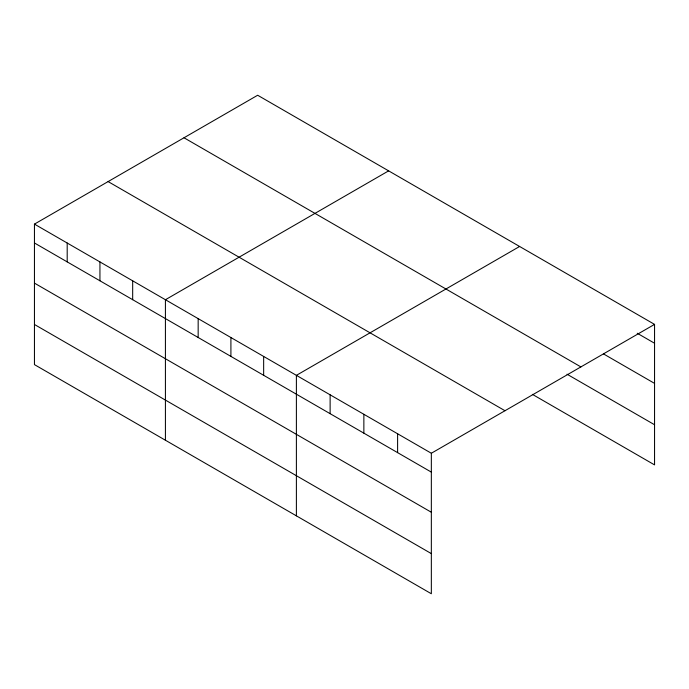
<?xml version="1.0" encoding="UTF-8"?>
<svg xmlns="http://www.w3.org/2000/svg" width="689" height="689" viewBox="0 0 689 689"><rect width="100%" height="100%" fill="white"/><g stroke="black" fill="none" stroke-linecap="round" stroke-linejoin="round"><path stroke-width="1.03" d="M532.373 394.349L654.55 464.886L654.55 324.381L257.66 95.246L34.45 224.114L34.45 364.619L431.34 593.754L431.34 453.25L34.45 224.114M388.639 170.855L165.42 299.732L165.42 440.237M519.609 246.473L296.391 375.35L296.391 515.846M431.34 453.25L654.55 324.381M637.23 333.243L654.55 343.243M603.495 353.905L654.55 383.385M184.006 137.774L580.887 366.91M567.021 374.205L654.55 424.743M108.113 181.586L504.994 410.73M34.45 242.976L431.34 472.111M34.45 283.119L431.34 512.254M34.45 324.476L431.34 553.611M397.605 433.777L397.605 452.639M363.861 414.304L363.861 433.157M330.126 394.823L330.126 413.684M263.654 356.446L263.654 375.298M230.91 337.541L230.91 356.394M198.165 318.637L198.165 337.498M132.676 280.828L132.676 299.689M99.939 261.923L99.939 280.785M67.195 243.019L67.195 261.88"/></g></svg>
